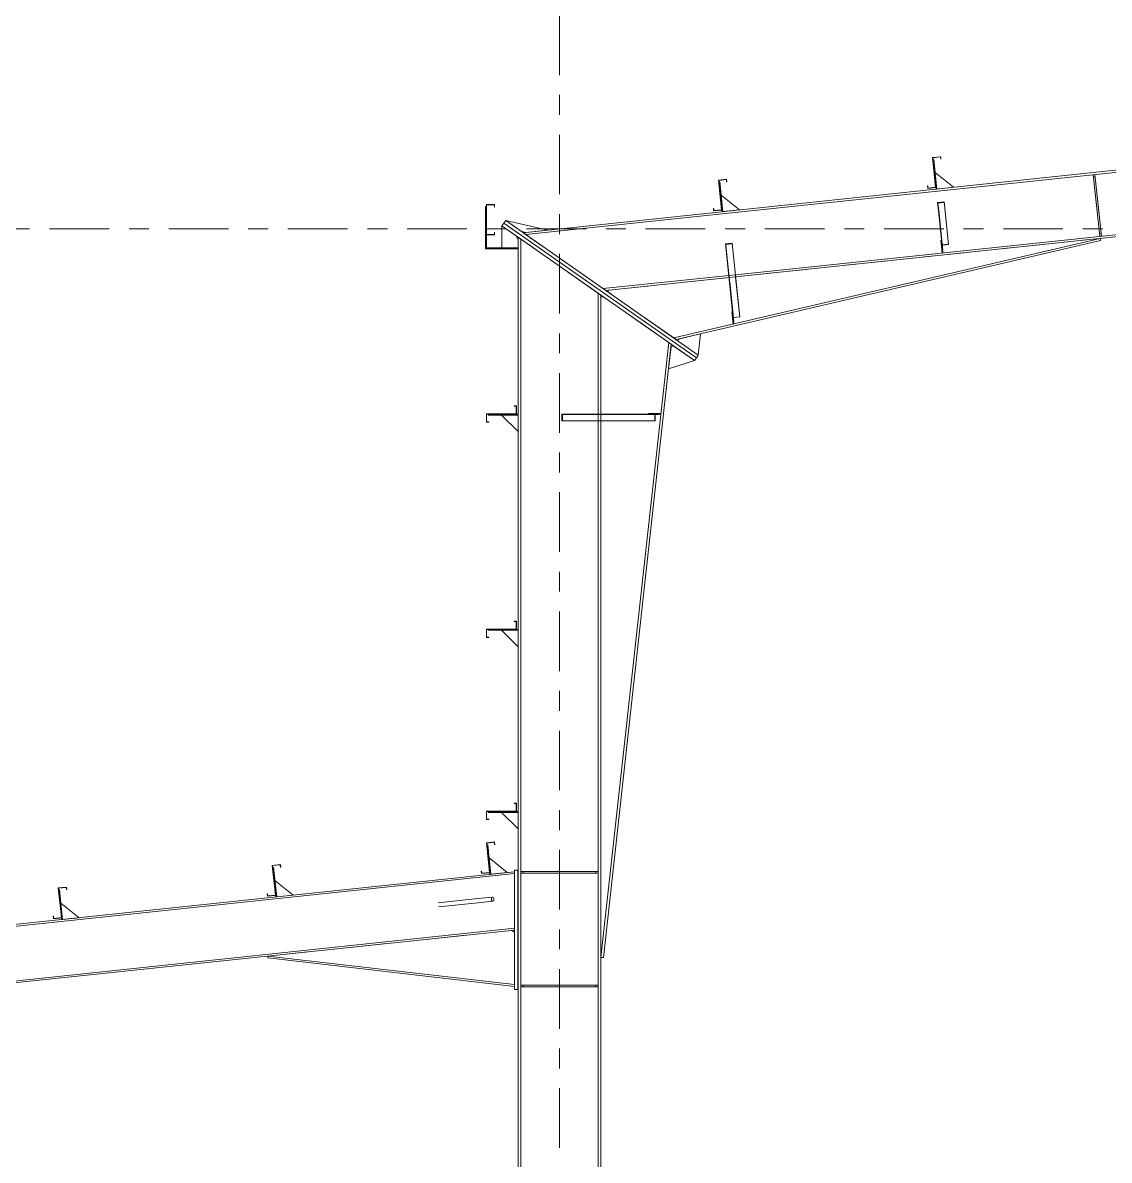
# Model space of a CAD drawing. Header units: millimetres. Extents: x -49 to 773, y -77 to 497.
# Drawn here: x 115.9 to 170.6, y 384.7 to 442 of the extents above; entities that cross this region are included whole.
import ezdxf

# ---------------------------------------------------------------- set-up
doc = ezdxf.new("R2010")
doc.units = ezdxf.units.MM
for name, pattern in [('XKITLINE00', [0]), ('XKITLINE02', [4, 2, -2]), ('XKITLINE03', [6, 3, -1, 1, -1])]:
    doc.linetypes.add(name, pattern=pattern)
doc.layers.add('Part', color=2, linetype='Continuous', lineweight=0)
doc.layers.add('S-grid', color=1, linetype='Continuous', lineweight=0)

# ---------------------------------------------------------------- blocks, each defined once
blk = doc.blocks.new('*A330')
at = {"layer": 'Part'}
blk.add_hatch(color=3, dxfattribs=at).paths.add_polyline_path([(161.921, 432.935), (162.253, 432.97), (162.255, 432.949), (161.94, 432.915), (161.982, 432.516), (161.965, 432.515)], flags=17)
blk = doc.blocks.new('*A346')
at = {"layer": 'Part'}
blk.add_hatch(color=3, dxfattribs=at).paths.add_polyline_path([(150.893, 434.067), (151.308, 434.111), (151.321, 433.986), (151.306, 433.985), (151.294, 434.094), (150.91, 434.054), (151.067, 432.56), (150.653, 432.517), (150.64, 432.641), (150.655, 432.642), (150.666, 432.533), (151.051, 432.574)], flags=17)
blk = doc.blocks.new('*A347')
at = {"layer": 'Part'}
blk.add_hatch(color=3, dxfattribs=at).paths.add_polyline_path([(150.893, 434.067), (151.308, 434.111), (151.321, 433.986), (151.306, 433.985), (151.294, 434.094), (150.91, 434.054), (151.067, 432.56), (150.653, 432.517), (150.64, 432.641), (150.655, 432.642), (150.666, 432.533), (151.051, 432.574)], flags=17)
blk = doc.blocks.new('*A352')
at = {"layer": 'Part'}
blk.add_hatch(color=3, dxfattribs=at).paths.add_polyline_path([(140.607, 422.683), (140.607, 422.698), (140.732, 422.698), (140.732, 422.282), (139.23, 422.282), (139.23, 421.895), (139.34, 421.895), (139.34, 421.88), (139.215, 421.88), (139.215, 422.297), (140.717, 422.297), (140.717, 422.683)], flags=17)
blk = doc.blocks.new('*A353')
at = {"layer": 'Part'}
blk.add_hatch(color=3, dxfattribs=at).paths.add_polyline_path([(140.607, 422.683), (140.607, 422.698), (140.732, 422.698), (140.732, 422.282), (139.23, 422.282), (139.23, 421.895), (139.34, 421.895), (139.34, 421.88), (139.215, 421.88), (139.215, 422.297), (140.717, 422.297), (140.717, 422.683)], flags=17)
blk = doc.blocks.new('*A354')
at = {"layer": 'Part'}
blk.add_hatch(color=3, dxfattribs=at).paths.add_polyline_path([(139.215, 431.319), (139.215, 432.835), (139.632, 432.835), (139.632, 432.71), (139.617, 432.71), (139.617, 432.82), (139.23, 432.82), (139.23, 431.334), (139.617, 431.334), (139.617, 431.444), (139.632, 431.444), (139.632, 431.319)], flags=17)
blk = doc.blocks.new('*A355')
at = {"layer": 'Part'}
blk.add_hatch(color=3, dxfattribs=at).paths.add_polyline_path([(143.015, 421.948), (143.015, 422.282), (143.676, 422.282), (143.676, 422.265), (143.048, 422.265), (143.048, 421.948)], flags=17)
blk = doc.blocks.new('*A356')
at = {"layer": 'Part'}
blk.add_hatch(color=3, dxfattribs=at).paths.add_polyline_path([(151.247, 430.858), (151.578, 430.893), (151.581, 430.865), (151.266, 430.832), (151.322, 430.301), (151.306, 430.299)], flags=17)
blk = doc.blocks.new('*A357')
at = {"layer": 'Part'}
blk.add_hatch(color=3, dxfattribs=at).paths.add_polyline_path([(128.442, 399.574), (128.856, 399.618), (128.869, 399.493), (128.854, 399.492), (128.843, 399.601), (128.458, 399.561), (128.616, 398.067), (128.201, 398.023), (128.188, 398.148), (128.203, 398.149), (128.215, 398.04), (128.599, 398.081)], flags=17)
blk = doc.blocks.new('*A358')
at = {"layer": 'Part'}
blk.add_hatch(color=3, dxfattribs=at).paths.add_polyline_path([(128.442, 399.574), (128.856, 399.618), (128.869, 399.493), (128.854, 399.492), (128.843, 399.601), (128.458, 399.561), (128.616, 398.067), (128.201, 398.023), (128.188, 398.148), (128.203, 398.149), (128.215, 398.04), (128.599, 398.081)], flags=17)
blk = doc.blocks.new('*A359')
at = {"layer": 'Part'}
blk.add_hatch(color=3, dxfattribs=at).paths.add_polyline_path([(139.215, 400.71), (139.63, 400.754), (139.643, 400.63), (139.628, 400.628), (139.616, 400.737), (139.232, 400.697), (139.389, 399.204), (138.975, 399.16), (138.962, 399.284), (138.977, 399.286), (138.988, 399.176), (139.373, 399.217)], flags=17)
blk = doc.blocks.new('*A360')
at = {"layer": 'Part'}
blk.add_hatch(color=3, dxfattribs=at).paths.add_polyline_path([(139.215, 400.71), (139.63, 400.754), (139.643, 400.63), (139.628, 400.628), (139.616, 400.737), (139.232, 400.697), (139.389, 399.204), (138.975, 399.16), (138.962, 399.284), (138.977, 399.286), (138.988, 399.176), (139.373, 399.217)], flags=17)
blk = doc.blocks.new('*A361')
at = {"layer": 'Part'}
blk.add_hatch(color=3, dxfattribs=at).paths.add_polyline_path([(117.668, 398.438), (118.082, 398.481), (118.096, 398.357), (118.081, 398.355), (118.069, 398.465), (117.685, 398.424), (117.842, 396.931), (117.428, 396.887), (117.415, 397.011), (117.429, 397.013), (117.441, 396.904), (117.826, 396.944)], flags=17)
blk = doc.blocks.new('*A362')
at = {"layer": 'Part'}
blk.add_hatch(color=3, dxfattribs=at).paths.add_polyline_path([(117.668, 398.438), (118.082, 398.481), (118.096, 398.357), (118.081, 398.355), (118.069, 398.465), (117.685, 398.424), (117.842, 396.931), (117.428, 396.887), (117.415, 397.011), (117.429, 397.013), (117.441, 396.904), (117.826, 396.944)], flags=17)
blk = doc.blocks.new('*A363')
at = {"layer": 'Part'}
blk.add_hatch(color=3, dxfattribs=at).paths.add_polyline_path([(140.607, 402.683), (140.607, 402.698), (140.732, 402.698), (140.732, 402.282), (139.23, 402.282), (139.23, 401.895), (139.34, 401.895), (139.34, 401.88), (139.215, 401.88), (139.215, 402.297), (140.717, 402.297), (140.717, 402.683)], flags=17)
blk = doc.blocks.new('*A364')
at = {"layer": 'Part'}
blk.add_hatch(color=3, dxfattribs=at).paths.add_polyline_path([(140.607, 402.683), (140.607, 402.698), (140.732, 402.698), (140.732, 402.282), (139.23, 402.282), (139.23, 401.895), (139.34, 401.895), (139.34, 401.88), (139.215, 401.88), (139.215, 402.297), (140.717, 402.297), (140.717, 402.683)], flags=17)
blk = doc.blocks.new('*A365')
at = {"layer": 'Part'}
blk.add_hatch(color=3, dxfattribs=at).paths.add_polyline_path([(140.607, 411.85), (140.607, 411.865), (140.732, 411.865), (140.732, 411.448), (139.23, 411.448), (139.23, 411.062), (139.34, 411.062), (139.34, 411.047), (139.215, 411.047), (139.215, 411.463), (140.717, 411.463), (140.717, 411.85)], flags=17)
blk = doc.blocks.new('*A366')
at = {"layer": 'Part'}
blk.add_hatch(color=3, dxfattribs=at).paths.add_polyline_path([(140.607, 411.85), (140.607, 411.865), (140.732, 411.865), (140.732, 411.448), (139.23, 411.448), (139.23, 411.062), (139.34, 411.062), (139.34, 411.047), (139.215, 411.047), (139.215, 411.463), (140.717, 411.463), (140.717, 411.85)], flags=17)
blk = doc.blocks.new('*A367')
at = {"layer": 'Part'}
blk.add_hatch(color=3, dxfattribs=at).paths.add_polyline_path([(161.667, 435.203), (162.081, 435.247), (162.094, 435.123), (162.079, 435.121), (162.068, 435.231), (161.683, 435.19), (161.841, 433.697), (161.426, 433.653), (161.413, 433.777), (161.428, 433.779), (161.44, 433.669), (161.824, 433.71)], flags=17)
blk = doc.blocks.new('*A368')
at = {"layer": 'Part'}
blk.add_hatch(color=3, dxfattribs=at).paths.add_polyline_path([(161.667, 435.203), (162.081, 435.247), (162.094, 435.123), (162.079, 435.121), (162.068, 435.231), (161.683, 435.19), (161.841, 433.697), (161.426, 433.653), (161.413, 433.777), (161.428, 433.779), (161.44, 433.669), (161.824, 433.71)], flags=17)
blk = doc.blocks.new('*A1453')
at = {"layer": 'S-grid', "color": 1, "linetype": 'XKITLINE03', "lineweight": 0}
blk.add_line((-8.768, 431.615), (570.364, 431.615), dxfattribs=at)
blk = doc.blocks.new('*A1502')
at = {"layer": 'S-grid', "color": 1, "linetype": 'XKITLINE03', "lineweight": 0}
blk.add_line((142.898, 331.353), (142.898, 479.948), dxfattribs=at)
blk = doc.blocks.new('*A1504')
at = {"layer": 'Part', "color": 2, "linetype": 'XKITLINE00', "lineweight": 0}
for p, q in [((140.632, 399.251), (61.207, 390.873)), ((140.632, 399.159), (61.207, 390.781)), ((140.632, 396.41), (61.207, 388.033)), ((61.207, 387.94), (140.632, 396.318))]:
    blk.add_line(p, q, dxfattribs=at)
at = {"layer": 'Part', "color": 7, "linetype": 'XKITLINE02', "lineweight": 0}
for p, q in [((140.632, 396.318), (140.632, 399.251)), ((61.207, 390.873), (61.207, 387.94))]:
    blk.add_line(p, q, dxfattribs=at)
blk = doc.blocks.new('*A1634')
at = {"layer": 'Part', "color": 2, "linetype": 'XKITLINE00', "lineweight": 0}
for p, q in [((140.815, 431.192), (140.815, 356.573)), ((140.948, 431.099), (140.948, 356.573)), ((144.848, 428.373), (144.848, 422.282)), ((144.982, 428.279), (144.982, 422.282)), ((144.848, 421.948), (144.848, 356.573)), ((144.982, 421.948), (144.982, 356.573))]:
    blk.add_line(p, q, dxfattribs=at)
at = {"layer": 'Part', "color": 7, "linetype": 'XKITLINE02', "lineweight": 0}
for p, q in [((144.982, 428.279), (140.815, 431.192)), ((144.848, 422.282), (144.848, 421.948)), ((144.982, 422.282), (144.982, 421.948))]:
    blk.add_line(p, q, dxfattribs=at)
blk = doc.blocks.new('*A1635')
at = {"layer": 'Part', "color": 2, "linetype": 'XKITLINE00', "lineweight": 0}
for p, q in [((140.798, 399.334), (140.632, 399.334)), ((140.632, 399.334), (140.632, 393.334)), ((140.798, 393.334), (140.798, 399.334)), ((140.632, 393.334), (140.798, 393.334))]:
    blk.add_line(p, q, dxfattribs=at)
blk = doc.blocks.new('*A1636')
at = {"layer": 'Part', "color": 7, "linetype": 'XKITLINE02', "lineweight": 0}
for p, q in [((128.224, 395.009), (140.511, 396.305)), ((140.632, 396.196), (140.632, 393.485))]:
    blk.add_line(p, q, dxfattribs=at)
at = {"layer": 'Part', "color": 2, "linetype": 'XKITLINE00', "lineweight": 0}
for p, q in [((140.511, 396.305), (140.632, 396.196)), ((128.214, 394.918), (128.224, 395.009)), ((140.632, 393.485), (128.214, 394.918)), ((140.632, 393.577), (128.224, 395.009))]:
    blk.add_line(p, q, dxfattribs=at)
blk = doc.blocks.new('*A1637')
at = {"layer": 'Part', "color": 7, "linetype": 'XKITLINE02', "lineweight": 0}
for p, q in [((151.658, 426.961), (151.247, 430.858)), ((151.674, 426.963), (151.266, 430.832)), ((151.97, 427.183), (151.578, 430.893)), ((151.637, 427.158), (151.969, 427.193)), ((151.655, 427.149), (151.97, 427.183)), ((151.658, 426.961), (151.674, 426.963))]:
    blk.add_line(p, q, dxfattribs=at)
blk = doc.blocks.new('*A1638')
at = {"layer": 'Part', "color": 7, "linetype": 'XKITLINE02', "lineweight": 0}
for p, q in [((145.358, 428.522), (170.097, 431.132)), ((148.769, 426.039), (145.336, 428.439))]:
    blk.add_line(p, q, dxfattribs=at)
at = {"layer": 'Part', "color": 2, "linetype": 'XKITLINE00', "lineweight": 0}
for p, q in [((170.097, 431.132), (148.65, 426.122)), ((170.121, 431.026), (148.769, 426.039)), ((170.097, 431.132), (170.121, 431.026)), ((145.358, 428.522), (145.336, 428.439))]:
    blk.add_line(p, q, dxfattribs=at)
blk = doc.blocks.new('*A1639')
at = {"layer": 'Part', "color": 2, "linetype": 'XKITLINE00', "lineweight": 0}
blk.add_line((162.72, 433.706), (161.804, 434.447), dxfattribs=at)
at = {"layer": 'Part', "color": 7, "linetype": 'XKITLINE02', "lineweight": 0}
for p, q in [((161.804, 434.447), (161.891, 433.618)), ((161.891, 433.618), (162.72, 433.706))]:
    blk.add_line(p, q, dxfattribs=at)
blk = doc.blocks.new('*A1640')
at = {"layer": 'Part', "color": 2, "linetype": 'XKITLINE00', "lineweight": 0}
for p, q in [((161.734, 435.11), (161.692, 435.106)), ((161.891, 433.618), (161.734, 435.11)), ((161.841, 433.697), (161.85, 433.614))]:
    blk.add_line(p, q, dxfattribs=at)
at = {"layer": 'Part', "color": 7, "linetype": 'XKITLINE02', "lineweight": 0}
for p, q in [((161.692, 435.106), (161.841, 433.697)), ((161.85, 433.614), (161.891, 433.618))]:
    blk.add_line(p, q, dxfattribs=at)
blk = doc.blocks.new('*A1641')
at = {"layer": 'Part', "color": 7, "linetype": 'XKITLINE02', "lineweight": 0}
for p, q in [((162.122, 431.028), (162.081, 431.024)), ((162.081, 431.024), (162.146, 430.402)), ((162.188, 430.407), (162.122, 431.028)), ((162.133, 430.527), (162.175, 430.531)), ((162.146, 430.402), (162.188, 430.407))]:
    blk.add_line(p, q, dxfattribs=at)
blk = doc.blocks.new('*A1642')
at = {"layer": 'Part', "color": 2, "linetype": 'XKITLINE00', "lineweight": 0}
for p, q in [((162.081, 431.024), (162.122, 431.028)), ((162.146, 430.402), (162.081, 431.024)), ((162.15, 430.768), (162.188, 430.407))]:
    blk.add_line(p, q, dxfattribs=at)
at = {"layer": 'Part', "color": 7, "linetype": 'XKITLINE02', "lineweight": 0}
for p, q in [((162.122, 431.028), (162.15, 430.768)), ((162.133, 430.527), (162.175, 430.531)), ((162.188, 430.407), (162.146, 430.402))]:
    blk.add_line(p, q, dxfattribs=at)
blk = doc.blocks.new('*A1643')
at = {"layer": 'Part', "color": 2, "linetype": 'XKITLINE00', "lineweight": 0}
for p, q in [((161.921, 432.935), (162.253, 432.97)), ((161.965, 432.515), (161.921, 432.935)), ((162.255, 432.949), (161.94, 432.915)), ((161.94, 432.915), (161.982, 432.516)), ((162.253, 432.97), (162.478, 430.83)), ((161.982, 432.516), (161.965, 432.515)), ((161.965, 432.515), (162.15, 430.768)), ((162.19, 430.548), (161.982, 432.516)), ((162.163, 430.797), (162.478, 430.83)), ((162.173, 430.546), (162.19, 430.548))]:
    blk.add_line(p, q, dxfattribs=at)
at = {"layer": 'Part', "color": 7, "linetype": 'XKITLINE02', "lineweight": 0}
for p, q in [((162.145, 430.808), (162.477, 430.843)), ((162.15, 430.768), (162.173, 430.546))]:
    blk.add_line(p, q, dxfattribs=at)
blk = doc.blocks.new('*A1646')
at = {"layer": 'Part', "color": 7, "linetype": 'XKITLINE02', "lineweight": 0}
for p, q in [((169.841, 434.348), (169.758, 434.339)), ((169.772, 434.215), (169.854, 434.223)), ((170.072, 431.364), (170.155, 431.373)), ((170.168, 431.248), (170.085, 431.24))]:
    blk.add_line(p, q, dxfattribs=at)
at = {"layer": 'Part', "color": 2, "linetype": 'XKITLINE00', "lineweight": 0}
for p, q in [((169.758, 434.339), (170.085, 431.24)), ((170.168, 431.248), (169.841, 434.348))]:
    blk.add_line(p, q, dxfattribs=at)
blk = doc.blocks.new('*A1647')
at = {"layer": 'Part', "color": 7, "linetype": 'XKITLINE02', "lineweight": 0}
for p, q in [((169.758, 434.339), (169.841, 434.348)), ((169.758, 434.339), (170.085, 431.24)), ((169.772, 434.215), (169.854, 434.223)), ((169.841, 434.348), (170.168, 431.248)), ((170.072, 431.364), (170.155, 431.373)), ((170.085, 431.24), (170.168, 431.248))]:
    blk.add_line(p, q, dxfattribs=at)
blk = doc.blocks.new('*A1653')
at = {"layer": 'Part', "color": 7, "linetype": 'XKITLINE02', "lineweight": 0}
for p, q in [((162.173, 430.546), (161.921, 432.935)), ((162.19, 430.548), (161.94, 432.915)), ((162.478, 430.83), (162.253, 432.97)), ((162.145, 430.808), (162.477, 430.843)), ((162.163, 430.797), (162.478, 430.83)), ((162.173, 430.546), (162.19, 430.548))]:
    blk.add_line(p, q, dxfattribs=at)
blk = doc.blocks.new('*A1669')
at = {"layer": 'Part', "color": 2, "linetype": 'XKITLINE00', "lineweight": 0}
for p, q in [((240.351, 441.894), (141.068, 431.422)), ((240.362, 441.786), (141.203, 431.327)), ((240.689, 438.687), (237.934, 438.396)), ((237.603, 438.361), (151.746, 429.305)), ((237.614, 438.253), (151.757, 429.197)), ((240.7, 438.579), (237.946, 438.288)), ((151.414, 429.27), (145.099, 428.604)), ((151.426, 429.162), (145.235, 428.509))]:
    blk.add_line(p, q, dxfattribs=at)
at = {"layer": 'Part', "color": 7, "linetype": 'XKITLINE02', "lineweight": 0}
for p, q in [((240.7, 438.579), (240.351, 441.894)), ((237.934, 438.396), (237.603, 438.361)), ((237.946, 438.288), (237.614, 438.253)), ((145.235, 428.509), (141.068, 431.422)), ((151.746, 429.305), (151.414, 429.27)), ((151.757, 429.197), (151.426, 429.162))]:
    blk.add_line(p, q, dxfattribs=at)
blk = doc.blocks.new('*A1672')
at = {"layer": 'Part', "color": 2, "linetype": 'XKITLINE00', "lineweight": 0}
for p, q in [((144.848, 393.547), (140.948, 393.547)), ((144.848, 393.463), (140.948, 393.463))]:
    blk.add_line(p, q, dxfattribs=at)
at = {"layer": 'Part', "color": 7, "linetype": 'XKITLINE02', "lineweight": 0}
for p, q in [((140.948, 393.463), (140.948, 393.547)), ((141.073, 393.463), (141.073, 393.547)), ((144.723, 393.463), (144.723, 393.547)), ((144.848, 393.463), (144.848, 393.547))]:
    blk.add_line(p, q, dxfattribs=at)
blk = doc.blocks.new('*A1673')
at = {"layer": 'Part', "color": 7, "linetype": 'XKITLINE02', "lineweight": 0}
for p, q in [((144.848, 393.547), (140.948, 393.547)), ((140.948, 393.547), (140.948, 393.463)), ((144.848, 393.463), (140.948, 393.463)), ((141.073, 393.463), (141.073, 393.547)), ((144.723, 393.463), (144.723, 393.547)), ((144.848, 393.463), (144.848, 393.547))]:
    blk.add_line(p, q, dxfattribs=at)
blk = doc.blocks.new('*A1674')
at = {"layer": 'Part', "color": 2, "linetype": 'XKITLINE00', "lineweight": 0}
for p, q in [((150.893, 434.067), (151.308, 434.111)), ((151.051, 432.574), (150.893, 434.067)), ((151.294, 434.094), (150.91, 434.054)), ((150.91, 434.054), (151.067, 432.56)), ((151.306, 433.985), (151.294, 434.094)), ((151.308, 434.111), (151.321, 433.986)), ((151.321, 433.986), (151.306, 433.985)), ((150.64, 432.641), (150.655, 432.642)), ((150.653, 432.517), (150.64, 432.641)), ((151.067, 432.56), (150.653, 432.517)), ((150.655, 432.642), (150.666, 432.533)), ((150.666, 432.533), (151.051, 432.574))]:
    blk.add_line(p, q, dxfattribs=at)
blk = doc.blocks.new('*A1675')
at = {"layer": 'Part', "color": 2, "linetype": 'XKITLINE00', "lineweight": 0}
for p, q in [((150.893, 434.067), (151.308, 434.111)), ((151.051, 432.574), (150.893, 434.067)), ((151.294, 434.094), (150.91, 434.054)), ((150.91, 434.054), (151.067, 432.56)), ((151.306, 433.985), (151.294, 434.094)), ((151.308, 434.111), (151.321, 433.986)), ((151.321, 433.986), (151.306, 433.985)), ((150.64, 432.641), (150.655, 432.642)), ((150.653, 432.517), (150.64, 432.641)), ((151.067, 432.56), (150.653, 432.517)), ((150.655, 432.642), (150.666, 432.533)), ((150.666, 432.533), (151.051, 432.574))]:
    blk.add_line(p, q, dxfattribs=at)
blk = doc.blocks.new('*A1676')
at = {"layer": 'Part', "color": 2, "linetype": 'XKITLINE00', "lineweight": 0}
for p, q in [((140.607, 411.865), (140.732, 411.865)), ((140.607, 411.85), (140.607, 411.865)), ((140.717, 411.85), (140.607, 411.85)), ((140.717, 411.463), (140.717, 411.85)), ((140.732, 411.865), (140.732, 411.448)), ((139.215, 411.047), (139.215, 411.463)), ((139.215, 411.463), (140.717, 411.463)), ((140.732, 411.448), (139.23, 411.448)), ((139.23, 411.448), (139.23, 411.062)), ((139.34, 411.047), (139.215, 411.047)), ((139.23, 411.062), (139.34, 411.062)), ((139.34, 411.062), (139.34, 411.047))]:
    blk.add_line(p, q, dxfattribs=at)
blk = doc.blocks.new('*A1681')
at = {"layer": 'Part', "color": 2, "linetype": 'XKITLINE00', "lineweight": 0}
for p, q in [((140.607, 422.698), (140.732, 422.698)), ((140.607, 422.683), (140.607, 422.698)), ((140.717, 422.683), (140.607, 422.683)), ((140.717, 422.297), (140.717, 422.683)), ((140.732, 422.698), (140.732, 422.282)), ((139.215, 421.88), (139.215, 422.297)), ((139.215, 422.297), (140.717, 422.297)), ((140.732, 422.282), (139.23, 422.282)), ((139.23, 422.282), (139.23, 421.895)), ((139.34, 421.88), (139.215, 421.88)), ((139.23, 421.895), (139.34, 421.895)), ((139.34, 421.895), (139.34, 421.88))]:
    blk.add_line(p, q, dxfattribs=at)
blk = doc.blocks.new('*A1682')
at = {"layer": 'Part', "color": 2, "linetype": 'XKITLINE00', "lineweight": 0}
for p, q in [((140.607, 422.698), (140.732, 422.698)), ((140.607, 422.683), (140.607, 422.698)), ((140.717, 422.683), (140.607, 422.683)), ((140.717, 422.297), (140.717, 422.683)), ((140.732, 422.698), (140.732, 422.282)), ((139.215, 421.88), (139.215, 422.297)), ((139.215, 422.297), (140.717, 422.297)), ((140.732, 422.282), (139.23, 422.282)), ((139.23, 422.282), (139.23, 421.895)), ((139.34, 421.88), (139.215, 421.88)), ((139.23, 421.895), (139.34, 421.895)), ((139.34, 421.895), (139.34, 421.88))]:
    blk.add_line(p, q, dxfattribs=at)
blk = doc.blocks.new('*A1683')
at = {"layer": 'Part', "color": 2, "linetype": 'XKITLINE00', "lineweight": 0}
blk.add_line((118.721, 396.94), (117.805, 397.681), dxfattribs=at)
at = {"layer": 'Part', "color": 7, "linetype": 'XKITLINE02', "lineweight": 0}
for p, q in [((117.805, 397.681), (117.892, 396.852)), ((117.892, 396.852), (118.721, 396.94))]:
    blk.add_line(p, q, dxfattribs=at)
blk = doc.blocks.new('*A1684')
at = {"layer": 'Part', "color": 2, "linetype": 'XKITLINE00', "lineweight": 0}
for p, q in [((117.735, 398.344), (117.693, 398.34)), ((117.892, 396.852), (117.735, 398.344)), ((117.842, 396.931), (117.851, 396.848))]:
    blk.add_line(p, q, dxfattribs=at)
at = {"layer": 'Part', "color": 7, "linetype": 'XKITLINE02', "lineweight": 0}
for p, q in [((117.693, 398.34), (117.842, 396.931)), ((117.851, 396.848), (117.892, 396.852))]:
    blk.add_line(p, q, dxfattribs=at)
blk = doc.blocks.new('*A1685')
at = {"layer": 'Part', "color": 2, "linetype": 'XKITLINE00', "lineweight": 0}
for p, q in [((145.082, 428.209), (144.982, 428.157)), ((144.982, 428.157), (145.083, 428.209)), ((148.397, 425.892), (144.982, 394.946)), ((148.521, 425.805), (145.114, 394.932)), ((145.114, 394.932), (144.982, 394.946))]:
    blk.add_line(p, q, dxfattribs=at)
at = {"layer": 'Part', "color": 7, "linetype": 'XKITLINE02', "lineweight": 0}
for p, q in [((144.982, 428.157), (144.982, 428.157)), ((144.982, 394.946), (144.982, 428.157)), ((144.982, 428.157), (144.982, 428.157)), ((145.084, 428.21), (145.082, 428.209)), ((145.084, 428.21), (145.083, 428.209)), ((148.521, 425.805), (145.083, 428.209)), ((148.397, 425.892), (145.084, 428.21))]:
    blk.add_line(p, q, dxfattribs=at)
blk = doc.blocks.new('*A1686')
at = {"layer": 'Part', "color": 2, "linetype": 'XKITLINE00', "lineweight": 0}
for p, q in [((139.315, 411.448), (139.315, 411.407)), ((139.315, 411.407), (140.815, 411.407)), ((140.815, 411.448), (140.732, 411.448))]:
    blk.add_line(p, q, dxfattribs=at)
at = {"layer": 'Part', "color": 7, "linetype": 'XKITLINE02', "lineweight": 0}
for p, q in [((140.732, 411.448), (139.315, 411.448)), ((140.815, 411.407), (140.815, 411.448))]:
    blk.add_line(p, q, dxfattribs=at)
blk = doc.blocks.new('*A1687')
at = {"layer": 'Part', "color": 2, "linetype": 'XKITLINE00', "lineweight": 0}
blk.add_line((140.815, 410.573), (139.982, 411.407), dxfattribs=at)
at = {"layer": 'Part', "color": 7, "linetype": 'XKITLINE02', "lineweight": 0}
for p, q in [((139.982, 411.407), (140.815, 411.407)), ((140.815, 411.407), (140.815, 410.573))]:
    blk.add_line(p, q, dxfattribs=at)
blk = doc.blocks.new('*A1688')
at = {"layer": 'Part', "color": 2, "linetype": 'XKITLINE00', "lineweight": 0}
blk.add_line((140.815, 401.407), (139.982, 402.24), dxfattribs=at)
at = {"layer": 'Part', "color": 7, "linetype": 'XKITLINE02', "lineweight": 0}
for p, q in [((139.982, 402.24), (140.815, 402.24)), ((140.815, 402.24), (140.815, 401.407))]:
    blk.add_line(p, q, dxfattribs=at)
blk = doc.blocks.new('*A1689')
at = {"layer": 'Part', "color": 2, "linetype": 'XKITLINE00', "lineweight": 0}
for p, q in [((139.315, 402.282), (139.315, 402.24)), ((139.315, 402.24), (140.815, 402.24)), ((140.815, 402.282), (140.732, 402.282))]:
    blk.add_line(p, q, dxfattribs=at)
at = {"layer": 'Part', "color": 7, "linetype": 'XKITLINE02', "lineweight": 0}
for p, q in [((140.732, 402.282), (139.315, 402.282)), ((140.815, 402.24), (140.815, 402.282))]:
    blk.add_line(p, q, dxfattribs=at)
blk = doc.blocks.new('*A1690')
at = {"layer": 'Part', "color": 2, "linetype": 'XKITLINE00', "lineweight": 0}
for p, q in [((139.282, 400.617), (139.241, 400.612)), ((139.439, 399.125), (139.282, 400.617)), ((139.389, 399.204), (139.398, 399.121))]:
    blk.add_line(p, q, dxfattribs=at)
at = {"layer": 'Part', "color": 7, "linetype": 'XKITLINE02', "lineweight": 0}
for p, q in [((139.241, 400.612), (139.389, 399.204)), ((139.398, 399.121), (139.439, 399.125))]:
    blk.add_line(p, q, dxfattribs=at)
blk = doc.blocks.new('*A1691')
at = {"layer": 'Part', "color": 2, "linetype": 'XKITLINE00', "lineweight": 0}
blk.add_line((140.268, 399.212), (139.352, 399.954), dxfattribs=at)
at = {"layer": 'Part', "color": 7, "linetype": 'XKITLINE02', "lineweight": 0}
for p, q in [((139.352, 399.954), (139.439, 399.125)), ((139.439, 399.125), (140.268, 399.212))]:
    blk.add_line(p, q, dxfattribs=at)
blk = doc.blocks.new('*A1692')
at = {"layer": 'Part', "color": 2, "linetype": 'XKITLINE00', "lineweight": 0}
for p, q in [((128.508, 399.48), (128.467, 399.476)), ((128.666, 397.989), (128.508, 399.48)), ((128.616, 398.067), (128.624, 397.984))]:
    blk.add_line(p, q, dxfattribs=at)
at = {"layer": 'Part', "color": 7, "linetype": 'XKITLINE02', "lineweight": 0}
for p, q in [((128.467, 399.476), (128.616, 398.067)), ((128.624, 397.984), (128.666, 397.989))]:
    blk.add_line(p, q, dxfattribs=at)
blk = doc.blocks.new('*A1693')
at = {"layer": 'Part', "color": 2, "linetype": 'XKITLINE00', "lineweight": 0}
blk.add_line((129.495, 398.076), (128.578, 398.817), dxfattribs=at)
at = {"layer": 'Part', "color": 7, "linetype": 'XKITLINE02', "lineweight": 0}
for p, q in [((128.578, 398.817), (128.666, 397.989)), ((128.666, 397.989), (129.495, 398.076))]:
    blk.add_line(p, q, dxfattribs=at)
blk = doc.blocks.new('*A1694')
at = {"layer": 'Part', "color": 2, "linetype": 'XKITLINE00', "lineweight": 0}
for p, q in [((144.848, 399.27), (140.948, 399.27)), ((144.848, 399.187), (140.948, 399.187))]:
    blk.add_line(p, q, dxfattribs=at)
at = {"layer": 'Part', "color": 7, "linetype": 'XKITLINE02', "lineweight": 0}
for p, q in [((140.948, 399.187), (140.948, 399.27)), ((141.073, 399.187), (141.073, 399.27)), ((144.723, 399.187), (144.723, 399.27)), ((144.848, 399.187), (144.848, 399.27))]:
    blk.add_line(p, q, dxfattribs=at)
blk = doc.blocks.new('*A1695')
at = {"layer": 'Part', "color": 7, "linetype": 'XKITLINE02', "lineweight": 0}
for p, q in [((144.848, 399.27), (140.948, 399.27)), ((140.948, 399.27), (140.948, 399.187)), ((144.848, 399.187), (140.948, 399.187)), ((141.073, 399.187), (141.073, 399.27)), ((144.723, 399.187), (144.723, 399.27)), ((144.848, 399.187), (144.848, 399.27))]:
    blk.add_line(p, q, dxfattribs=at)
blk = doc.blocks.new('*A1696')
at = {"layer": 'Part', "color": 2, "linetype": 'XKITLINE00', "lineweight": 0}
for p, q in [((139.215, 431.319), (139.215, 432.835)), ((139.215, 432.835), (139.632, 432.835)), ((139.617, 432.82), (139.23, 432.82)), ((139.23, 432.82), (139.23, 431.334)), ((139.617, 432.71), (139.617, 432.82)), ((139.632, 432.71), (139.617, 432.71)), ((139.632, 432.835), (139.632, 432.71)), ((139.632, 431.319), (139.215, 431.319)), ((139.23, 431.334), (139.617, 431.334)), ((139.617, 431.334), (139.617, 431.444)), ((139.617, 431.444), (139.632, 431.444)), ((139.632, 431.444), (139.632, 431.319))]:
    blk.add_line(p, q, dxfattribs=at)
blk = doc.blocks.new('*A1697')
at = {"layer": 'Part', "color": 7, "linetype": 'XKITLINE02', "lineweight": 0}
for p, q in [((139.215, 432.835), (139.215, 431.319)), ((139.632, 432.835), (139.215, 432.835)), ((139.23, 431.334), (139.23, 432.82)), ((139.23, 432.82), (139.617, 432.82)), ((139.617, 432.82), (139.617, 432.71)), ((139.617, 432.71), (139.632, 432.71)), ((139.632, 432.71), (139.632, 432.835)), ((139.215, 431.319), (139.632, 431.319)), ((139.617, 431.334), (139.23, 431.334)), ((139.632, 431.444), (139.617, 431.444)), ((139.617, 431.444), (139.617, 431.334)), ((139.632, 431.319), (139.632, 431.444))]:
    blk.add_line(p, q, dxfattribs=at)
blk = doc.blocks.new('*A1698')
at = {"layer": 'Part', "color": 2, "linetype": 'XKITLINE00', "lineweight": 0}
for p, q in [((139.315, 422.282), (139.315, 422.24)), ((139.315, 422.24), (140.815, 422.24)), ((140.815, 422.282), (140.732, 422.282))]:
    blk.add_line(p, q, dxfattribs=at)
at = {"layer": 'Part', "color": 7, "linetype": 'XKITLINE02', "lineweight": 0}
for p, q in [((140.732, 422.282), (139.315, 422.282)), ((140.815, 422.24), (140.815, 422.282))]:
    blk.add_line(p, q, dxfattribs=at)
blk = doc.blocks.new('*A1699')
at = {"layer": 'Part', "color": 2, "linetype": 'XKITLINE00', "lineweight": 0}
blk.add_line((140.815, 421.407), (139.982, 422.24), dxfattribs=at)
at = {"layer": 'Part', "color": 7, "linetype": 'XKITLINE02', "lineweight": 0}
for p, q in [((139.982, 422.24), (140.815, 422.24)), ((140.815, 422.24), (140.815, 421.407))]:
    blk.add_line(p, q, dxfattribs=at)
blk = doc.blocks.new('*A1700')
at = {"layer": 'Part', "color": 2, "linetype": 'XKITLINE00', "lineweight": 0}
for p, q in [((139.996, 431.764), (139.996, 430.652)), ((140.815, 431.067), (140.713, 431.263))]:
    blk.add_line(p, q, dxfattribs=at)
at = {"layer": 'Part', "color": 7, "linetype": 'XKITLINE02', "lineweight": 0}
for p, q in [((140.713, 431.263), (139.996, 431.764)), ((139.996, 430.652), (140.815, 430.652)), ((140.815, 430.652), (140.815, 431.067))]:
    blk.add_line(p, q, dxfattribs=at)
blk = doc.blocks.new('*A1701')
at = {"layer": 'Part', "color": 2, "linetype": 'XKITLINE00', "lineweight": 0}
for p, q in [((140.815, 430.652), (139.173, 430.652)), ((139.173, 430.652), (139.173, 430.61)), ((139.173, 430.61), (140.815, 430.61))]:
    blk.add_line(p, q, dxfattribs=at)
at = {"layer": 'Part', "color": 7, "linetype": 'XKITLINE02', "lineweight": 0}
blk.add_line((140.815, 430.61), (140.815, 430.652), dxfattribs=at)
blk = doc.blocks.new('*A1702')
at = {"layer": 'Part', "color": 2, "linetype": 'XKITLINE00', "lineweight": 0}
for p, q in [((139.215, 432.735), (139.173, 432.735)), ((139.173, 432.735), (139.173, 430.652)), ((139.215, 431.319), (139.215, 430.652)), ((139.215, 430.652), (139.173, 430.652))]:
    blk.add_line(p, q, dxfattribs=at)
at = {"layer": 'Part', "color": 7, "linetype": 'XKITLINE02', "lineweight": 0}
blk.add_line((139.215, 431.319), (139.215, 432.735), dxfattribs=at)
blk = doc.blocks.new('*A1703')
at = {"layer": 'Part', "color": 2, "linetype": 'XKITLINE00', "lineweight": 0}
for p, q in [((143.015, 421.948), (143.015, 422.282)), ((147.544, 422.282), (143.015, 422.282)), ((147.862, 422.265), (143.048, 422.265)), ((143.048, 422.265), (143.048, 421.948)), ((143.676, 422.282), (143.676, 422.265)), ((147.703, 422.265), (147.703, 421.948)), ((147.862, 422.282), (147.862, 422.265)), ((147.703, 421.948), (143.015, 421.948))]:
    blk.add_line(p, q, dxfattribs=at)
at = {"layer": 'Part', "color": 7, "linetype": 'XKITLINE02', "lineweight": 0}
for p, q in [((143.676, 422.282), (147.862, 422.282)), ((147.694, 421.948), (147.694, 422.282)), ((147.694, 422.282), (147.862, 422.282)), ((147.862, 422.265), (147.703, 422.265))]:
    blk.add_line(p, q, dxfattribs=at)
blk = doc.blocks.new('*A1704')
at = {"layer": 'Part', "color": 2, "linetype": 'XKITLINE00', "lineweight": 0}
for p, q in [((140.187, 432.038), (140.091, 431.901)), ((140.091, 431.901), (149.784, 425.127)), ((140.187, 432.038), (149.879, 425.263)), ((149.784, 425.127), (149.879, 425.263))]:
    blk.add_line(p, q, dxfattribs=at)
blk = doc.blocks.new('*A1705')
at = {"layer": 'Part', "color": 2, "linetype": 'XKITLINE00', "lineweight": 0}
for p, q in [((139.996, 431.764), (140.091, 431.901)), ((149.688, 424.99), (139.996, 431.764)), ((140.091, 431.901), (149.784, 425.127)), ((149.784, 425.127), (149.688, 424.99))]:
    blk.add_line(p, q, dxfattribs=at)
blk = doc.blocks.new('*A1706')
at = {"layer": 'Part', "color": 2, "linetype": 'XKITLINE00', "lineweight": 0}
for p, q in [((147.373, 422.323), (147.373, 422.282)), ((147.373, 422.323), (147.998, 422.323)), ((147.998, 422.282), (147.544, 422.282)), ((147.998, 422.323), (147.998, 422.282))]:
    blk.add_line(p, q, dxfattribs=at)
at = {"layer": 'Part', "color": 7, "linetype": 'XKITLINE02', "lineweight": 0}
for p, q in [((147.544, 422.282), (147.373, 422.282)), ((147.873, 422.282), (147.873, 422.323)), ((147.998, 422.282), (147.998, 422.282)), ((147.998, 422.282), (147.998, 422.282))]:
    blk.add_line(p, q, dxfattribs=at)
blk = doc.blocks.new('*A1707')
at = {"layer": 'Part', "color": 7, "linetype": 'XKITLINE02', "lineweight": 0}
for p, q in [((147.998, 422.323), (147.373, 422.323)), ((147.373, 422.323), (147.373, 422.282)), ((147.373, 422.282), (147.998, 422.282)), ((147.873, 422.282), (147.873, 422.323)), ((147.998, 422.282), (147.998, 422.323))]:
    blk.add_line(p, q, dxfattribs=at)
blk = doc.blocks.new('*A1708')
at = {"layer": 'Part', "color": 2, "linetype": 'XKITLINE00', "lineweight": 0}
blk.add_line((151.946, 432.569), (151.03, 433.311), dxfattribs=at)
at = {"layer": 'Part', "color": 7, "linetype": 'XKITLINE02', "lineweight": 0}
for p, q in [((151.03, 433.311), (151.117, 432.482)), ((151.117, 432.482), (151.946, 432.569))]:
    blk.add_line(p, q, dxfattribs=at)
blk = doc.blocks.new('*A1709')
at = {"layer": 'Part', "color": 2, "linetype": 'XKITLINE00', "lineweight": 0}
for p, q in [((150.96, 433.974), (150.919, 433.969)), ((151.117, 432.482), (150.96, 433.974)), ((151.067, 432.56), (151.076, 432.477))]:
    blk.add_line(p, q, dxfattribs=at)
at = {"layer": 'Part', "color": 7, "linetype": 'XKITLINE02', "lineweight": 0}
for p, q in [((150.919, 433.969), (151.067, 432.56)), ((151.076, 432.477), (151.117, 432.482))]:
    blk.add_line(p, q, dxfattribs=at)
blk = doc.blocks.new('*A1710')
at = {"layer": 'Part', "color": 7, "linetype": 'XKITLINE02', "lineweight": 0}
for p, q in [((151.606, 427.45), (151.565, 427.445)), ((151.565, 427.445), (151.63, 426.824)), ((151.672, 426.828), (151.606, 427.45)), ((151.617, 426.948), (151.659, 426.953)), ((151.63, 426.824), (151.672, 426.828))]:
    blk.add_line(p, q, dxfattribs=at)
blk = doc.blocks.new('*A1711')
at = {"layer": 'Part', "color": 2, "linetype": 'XKITLINE00', "lineweight": 0}
for p, q in [((151.565, 427.445), (151.606, 427.45)), ((151.63, 426.824), (151.565, 427.445)), ((151.627, 427.25), (151.672, 426.828)), ((151.672, 426.828), (151.63, 426.824))]:
    blk.add_line(p, q, dxfattribs=at)
at = {"layer": 'Part', "color": 7, "linetype": 'XKITLINE02', "lineweight": 0}
for p, q in [((151.606, 427.45), (151.627, 427.25)), ((151.617, 426.948), (151.659, 426.953)), ((151.672, 426.828), (151.672, 426.828)), ((151.672, 426.828), (151.672, 426.828))]:
    blk.add_line(p, q, dxfattribs=at)
blk = doc.blocks.new('*A1712')
at = {"layer": 'Part', "color": 2, "linetype": 'XKITLINE00', "lineweight": 0}
for p, q in [((151.578, 430.893), (151.247, 430.858)), ((151.247, 430.858), (151.627, 427.25)), ((151.266, 430.832), (151.581, 430.865)), ((151.266, 430.832), (151.322, 430.301)), ((151.97, 427.183), (151.578, 430.893)), ((151.322, 430.301), (151.306, 430.299)), ((151.322, 430.301), (151.674, 426.963)), ((151.655, 427.149), (151.97, 427.183)), ((151.658, 426.961), (151.674, 426.963))]:
    blk.add_line(p, q, dxfattribs=at)
at = {"layer": 'Part', "color": 7, "linetype": 'XKITLINE02', "lineweight": 0}
for p, q in [((151.627, 427.25), (151.658, 426.961)), ((151.637, 427.158), (151.969, 427.193))]:
    blk.add_line(p, q, dxfattribs=at)
blk = doc.blocks.new('*A1713')
at = {"layer": 'Part', "color": 2, "linetype": 'XKITLINE00', "lineweight": 0}
for p, q in [((148.891, 426.067), (148.871, 425.967)), ((149.879, 425.263), (149.986, 426.323))]:
    blk.add_line(p, q, dxfattribs=at)
at = {"layer": 'Part', "color": 7, "linetype": 'XKITLINE02', "lineweight": 0}
for p, q in [((149.986, 426.323), (148.891, 426.067)), ((148.871, 425.967), (149.879, 425.263))]:
    blk.add_line(p, q, dxfattribs=at)
blk = doc.blocks.new('*A1714')
at = {"layer": 'Part', "color": 7, "linetype": 'XKITLINE02', "lineweight": 0}
for p, q in [((148.508, 425.681), (148.384, 424.563)), ((149.688, 424.99), (148.624, 425.734))]:
    blk.add_line(p, q, dxfattribs=at)
at = {"layer": 'Part', "color": 2, "linetype": 'XKITLINE00', "lineweight": 0}
for p, q in [((148.624, 425.734), (148.508, 425.681)), ((148.384, 424.563), (149.688, 424.99))]:
    blk.add_line(p, q, dxfattribs=at)
blk = doc.blocks.new('*A1715')
at = {"layer": 'Part', "color": 2, "linetype": 'XKITLINE00', "lineweight": 0}
for p, q in [((142.311, 431.553), (140.187, 432.038)), ((140.965, 431.493), (141.192, 431.435))]:
    blk.add_line(p, q, dxfattribs=at)
at = {"layer": 'Part', "color": 7, "linetype": 'XKITLINE02', "lineweight": 0}
for p, q in [((140.187, 432.038), (140.965, 431.493)), ((141.192, 431.435), (142.311, 431.553))]:
    blk.add_line(p, q, dxfattribs=at)
blk = doc.blocks.new('*A1716')
at = {"layer": 'Part', "color": 7, "linetype": 'XKITLINE02', "lineweight": 0}
for p, q in [((147.862, 422.282), (143.015, 422.282)), ((147.703, 422.265), (143.048, 422.265)), ((147.862, 422.282), (147.373, 422.282)), ((147.694, 422.282), (147.694, 421.948)), ((147.703, 421.948), (147.703, 422.265)), ((147.703, 422.265), (147.862, 422.265)), ((147.862, 422.265), (147.862, 422.282)), ((143.015, 421.948), (147.703, 421.948)), ((147.694, 421.948), (147.703, 421.948))]:
    blk.add_line(p, q, dxfattribs=at)
blk = doc.blocks.new('*A1717')
at = {"layer": 'Part', "color": 2, "linetype": 'XKITLINE00', "lineweight": 0}
for p, q in [((139.521, 397.981), (138.78, 397.903)), ((139.49, 397.964), (139.471, 397.924)), ((139.521, 397.981), (139.49, 397.964)), ((139.555, 397.971), (139.521, 397.981)), ((139.582, 397.936), (139.555, 397.971)), ((139.597, 397.885), (139.582, 397.936)), ((139.543, 397.774), (138.802, 397.696)), ((139.471, 397.924), (139.467, 397.871)), ((139.467, 397.871), (139.481, 397.82)), ((139.481, 397.82), (139.509, 397.785)), ((139.509, 397.785), (139.543, 397.774)), ((139.543, 397.774), (139.574, 397.792)), ((139.574, 397.792), (139.593, 397.832)), ((139.593, 397.832), (139.597, 397.885))]:
    blk.add_line(p, q, dxfattribs=at)
at = {"layer": 'Part', "color": 7, "linetype": 'XKITLINE02', "lineweight": 0}
for p, q in [((138.78, 397.903), (135.111, 397.516)), ((138.802, 397.696), (135.133, 397.309))]:
    blk.add_line(p, q, dxfattribs=at)
blk = doc.blocks.new('*A1718')
at = {"layer": 'Part', "color": 2, "linetype": 'XKITLINE00', "lineweight": 0}
for p, q in [((128.442, 399.574), (128.856, 399.618)), ((128.599, 398.081), (128.442, 399.574)), ((128.843, 399.601), (128.458, 399.561)), ((128.458, 399.561), (128.616, 398.067)), ((128.854, 399.492), (128.843, 399.601)), ((128.869, 399.493), (128.854, 399.492)), ((128.856, 399.618), (128.869, 399.493)), ((128.188, 398.148), (128.203, 398.149)), ((128.201, 398.023), (128.188, 398.148)), ((128.616, 398.067), (128.201, 398.023)), ((128.203, 398.149), (128.215, 398.04)), ((128.215, 398.04), (128.599, 398.081))]:
    blk.add_line(p, q, dxfattribs=at)
blk = doc.blocks.new('*A1719')
at = {"layer": 'Part', "color": 2, "linetype": 'XKITLINE00', "lineweight": 0}
for p, q in [((128.442, 399.574), (128.856, 399.618)), ((128.599, 398.081), (128.442, 399.574)), ((128.843, 399.601), (128.458, 399.561)), ((128.458, 399.561), (128.616, 398.067)), ((128.854, 399.492), (128.843, 399.601)), ((128.869, 399.493), (128.854, 399.492)), ((128.856, 399.618), (128.869, 399.493)), ((128.188, 398.148), (128.203, 398.149)), ((128.201, 398.023), (128.188, 398.148)), ((128.616, 398.067), (128.201, 398.023)), ((128.203, 398.149), (128.215, 398.04)), ((128.215, 398.04), (128.599, 398.081))]:
    blk.add_line(p, q, dxfattribs=at)
blk = doc.blocks.new('*A1720')
at = {"layer": 'Part', "color": 2, "linetype": 'XKITLINE00', "lineweight": 0}
for p, q in [((139.215, 400.71), (139.63, 400.754)), ((139.373, 399.217), (139.215, 400.71)), ((139.616, 400.737), (139.232, 400.697)), ((139.232, 400.697), (139.389, 399.204)), ((139.628, 400.628), (139.616, 400.737)), ((139.643, 400.63), (139.628, 400.628)), ((139.63, 400.754), (139.643, 400.63)), ((138.962, 399.284), (138.977, 399.286)), ((138.975, 399.16), (138.962, 399.284)), ((139.389, 399.204), (138.975, 399.16)), ((138.977, 399.286), (138.988, 399.176)), ((138.988, 399.176), (139.373, 399.217))]:
    blk.add_line(p, q, dxfattribs=at)
blk = doc.blocks.new('*A1721')
at = {"layer": 'Part', "color": 2, "linetype": 'XKITLINE00', "lineweight": 0}
for p, q in [((139.215, 400.71), (139.63, 400.754)), ((139.373, 399.217), (139.215, 400.71)), ((139.616, 400.737), (139.232, 400.697)), ((139.232, 400.697), (139.389, 399.204)), ((139.628, 400.628), (139.616, 400.737)), ((139.643, 400.63), (139.628, 400.628)), ((139.63, 400.754), (139.643, 400.63)), ((138.962, 399.284), (138.977, 399.286)), ((138.975, 399.16), (138.962, 399.284)), ((139.389, 399.204), (138.975, 399.16)), ((138.977, 399.286), (138.988, 399.176)), ((138.988, 399.176), (139.373, 399.217))]:
    blk.add_line(p, q, dxfattribs=at)
blk = doc.blocks.new('*A1722')
at = {"layer": 'Part', "color": 2, "linetype": 'XKITLINE00', "lineweight": 0}
for p, q in [((117.668, 398.438), (118.082, 398.481)), ((117.826, 396.944), (117.668, 398.438)), ((118.069, 398.465), (117.685, 398.424)), ((117.685, 398.424), (117.842, 396.931)), ((118.081, 398.355), (118.069, 398.465)), ((118.096, 398.357), (118.081, 398.355)), ((118.082, 398.481), (118.096, 398.357)), ((117.415, 397.011), (117.429, 397.013)), ((117.428, 396.887), (117.415, 397.011)), ((117.842, 396.931), (117.428, 396.887)), ((117.429, 397.013), (117.441, 396.904)), ((117.441, 396.904), (117.826, 396.944))]:
    blk.add_line(p, q, dxfattribs=at)
blk = doc.blocks.new('*A1723')
at = {"layer": 'Part', "color": 2, "linetype": 'XKITLINE00', "lineweight": 0}
for p, q in [((117.668, 398.438), (118.082, 398.481)), ((117.826, 396.944), (117.668, 398.438)), ((118.069, 398.465), (117.685, 398.424)), ((117.685, 398.424), (117.842, 396.931)), ((118.081, 398.355), (118.069, 398.465)), ((118.096, 398.357), (118.081, 398.355)), ((118.082, 398.481), (118.096, 398.357)), ((117.415, 397.011), (117.429, 397.013)), ((117.428, 396.887), (117.415, 397.011)), ((117.842, 396.931), (117.428, 396.887)), ((117.429, 397.013), (117.441, 396.904)), ((117.441, 396.904), (117.826, 396.944))]:
    blk.add_line(p, q, dxfattribs=at)
blk = doc.blocks.new('*A1724')
at = {"layer": 'Part', "color": 2, "linetype": 'XKITLINE00', "lineweight": 0}
for p, q in [((140.607, 402.698), (140.732, 402.698)), ((140.607, 402.683), (140.607, 402.698)), ((140.717, 402.683), (140.607, 402.683)), ((140.717, 402.297), (140.717, 402.683)), ((140.732, 402.698), (140.732, 402.282)), ((139.215, 401.88), (139.215, 402.297)), ((139.215, 402.297), (140.717, 402.297)), ((140.732, 402.282), (139.23, 402.282)), ((139.23, 402.282), (139.23, 401.895)), ((139.34, 401.88), (139.215, 401.88)), ((139.23, 401.895), (139.34, 401.895)), ((139.34, 401.895), (139.34, 401.88))]:
    blk.add_line(p, q, dxfattribs=at)
blk = doc.blocks.new('*A1725')
at = {"layer": 'Part', "color": 2, "linetype": 'XKITLINE00', "lineweight": 0}
for p, q in [((140.607, 402.698), (140.732, 402.698)), ((140.607, 402.683), (140.607, 402.698)), ((140.717, 402.683), (140.607, 402.683)), ((140.717, 402.297), (140.717, 402.683)), ((140.732, 402.698), (140.732, 402.282)), ((139.215, 401.88), (139.215, 402.297)), ((139.215, 402.297), (140.717, 402.297)), ((140.732, 402.282), (139.23, 402.282)), ((139.23, 402.282), (139.23, 401.895)), ((139.34, 401.88), (139.215, 401.88)), ((139.23, 401.895), (139.34, 401.895)), ((139.34, 401.895), (139.34, 401.88))]:
    blk.add_line(p, q, dxfattribs=at)
blk = doc.blocks.new('*A1726')
at = {"layer": 'Part', "color": 2, "linetype": 'XKITLINE00', "lineweight": 0}
for p, q in [((140.607, 411.865), (140.732, 411.865)), ((140.607, 411.85), (140.607, 411.865)), ((140.717, 411.85), (140.607, 411.85)), ((140.717, 411.463), (140.717, 411.85)), ((140.732, 411.865), (140.732, 411.448)), ((139.215, 411.047), (139.215, 411.463)), ((139.215, 411.463), (140.717, 411.463)), ((140.732, 411.448), (139.23, 411.448)), ((139.23, 411.448), (139.23, 411.062)), ((139.34, 411.047), (139.215, 411.047)), ((139.23, 411.062), (139.34, 411.062)), ((139.34, 411.062), (139.34, 411.047))]:
    blk.add_line(p, q, dxfattribs=at)
blk = doc.blocks.new('*A1727')
at = {"layer": 'Part', "color": 2, "linetype": 'XKITLINE00', "lineweight": 0}
for p, q in [((161.667, 435.203), (162.081, 435.247)), ((161.824, 433.71), (161.667, 435.203)), ((162.068, 435.231), (161.683, 435.19)), ((161.683, 435.19), (161.841, 433.697)), ((162.079, 435.121), (162.068, 435.231)), ((162.081, 435.247), (162.094, 435.123)), ((162.094, 435.123), (162.079, 435.121)), ((161.413, 433.777), (161.428, 433.779)), ((161.426, 433.653), (161.413, 433.777)), ((161.841, 433.697), (161.426, 433.653)), ((161.428, 433.779), (161.44, 433.669)), ((161.44, 433.669), (161.824, 433.71))]:
    blk.add_line(p, q, dxfattribs=at)
blk = doc.blocks.new('*A1728')
at = {"layer": 'Part', "color": 2, "linetype": 'XKITLINE00', "lineweight": 0}
for p, q in [((161.667, 435.203), (162.081, 435.247)), ((161.824, 433.71), (161.667, 435.203)), ((162.068, 435.231), (161.683, 435.19)), ((161.683, 435.19), (161.841, 433.697)), ((162.079, 435.121), (162.068, 435.231)), ((162.081, 435.247), (162.094, 435.123)), ((162.094, 435.123), (162.079, 435.121)), ((161.413, 433.777), (161.428, 433.779)), ((161.426, 433.653), (161.413, 433.777)), ((161.841, 433.697), (161.426, 433.653)), ((161.428, 433.779), (161.44, 433.669)), ((161.44, 433.669), (161.824, 433.71))]:
    blk.add_line(p, q, dxfattribs=at)

msp = doc.modelspace()

# ---------------------------------------------------------------- block references
at = {"lineweight": 0}
for name in ['*A1502', '*A1669', '*A367', '*A368', '*A1727', '*A1728', '*A1640', '*A346', '*A347', '*A1674', '*A1675', '*A1639', '*A1646', '*A1647', '*A1709', '*A1453', '*A1708', '*A330', '*A1643', '*A1653', '*A1702', '*A354', '*A1696', '*A1697', '*A1705', '*A1700', '*A1704', '*A1715', '*A1634', '*A1701', '*A1638', '*A356', '*A1637', '*A1712', '*A1641', '*A1642', '*A1685', '*A1710', '*A1711', '*A1713', '*A1714', '*A352', '*A353', '*A1681', '*A1682', '*A1698', '*A1699', '*A355', '*A1703', '*A1716', '*A1706', '*A1707', '*A365', '*A366', '*A1676', '*A1726', '*A1686', '*A1687', '*A363', '*A364', '*A1724', '*A1725', '*A1689', '*A1688', '*A359', '*A360', '*A1720', '*A1721', '*A1690', '*A1691', '*A1504', '*A357', '*A358', '*A1718', '*A1719', '*A1692', '*A1635', '*A1694', '*A1695', '*A1693', '*A361', '*A362', '*A1722', '*A1723', '*A1684', '*A1717', '*A1683', '*A1636', '*A1672', '*A1673']:
    msp.add_blockref(name, (0, 0), dxfattribs=at)

doc.saveas('drawing.dxf')
